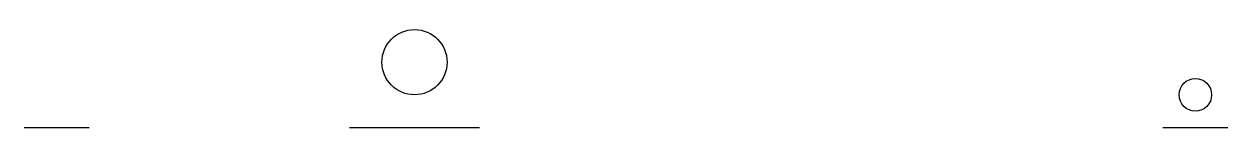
# Model space of a CAD drawing. Extents: x 10 to 47, y 0 to 3.
import ezdxf

# ---------------------------------------------------------------- set-up
doc = ezdxf.new("R2010")
doc.units = 0
doc.layers.add('HIDDEN', color=7, linetype='Continuous')
doc.layers.add('WALLS', color=7, linetype='Continuous')
doc.layers.get('HIDDEN').off()

# ---------------------------------------------------------------- blocks, each defined once
blk = doc.blocks.new('VIPRS_G13_UNIT')
blk.add_circle((1, 1), 0.5)
at = {"layer": 'WALLS'}
blk.add_line((0, 0), (2, 0), dxfattribs=at)
blk = doc.blocks.new('VIPRS_G13_OUTER')
blk.add_blockref('VIPRS_G13_UNIT', (5, 0))

msp = doc.modelspace()

# ---------------------------------------------------------------- block references
at = {"layer": 'HIDDEN'}
msp.add_blockref('VIPRS_G13_UNIT', (10, 0), dxfattribs=at)
at = {"layer": 'WALLS', "xscale": 2, "yscale": 2, "zscale": 2}
msp.add_blockref('VIPRS_G13_UNIT', (20, 0), dxfattribs=at)
at = {"layer": 'WALLS'}
msp.add_blockref('VIPRS_G13_OUTER', (40, 0), dxfattribs=at)

doc.saveas('drawing.dxf')
